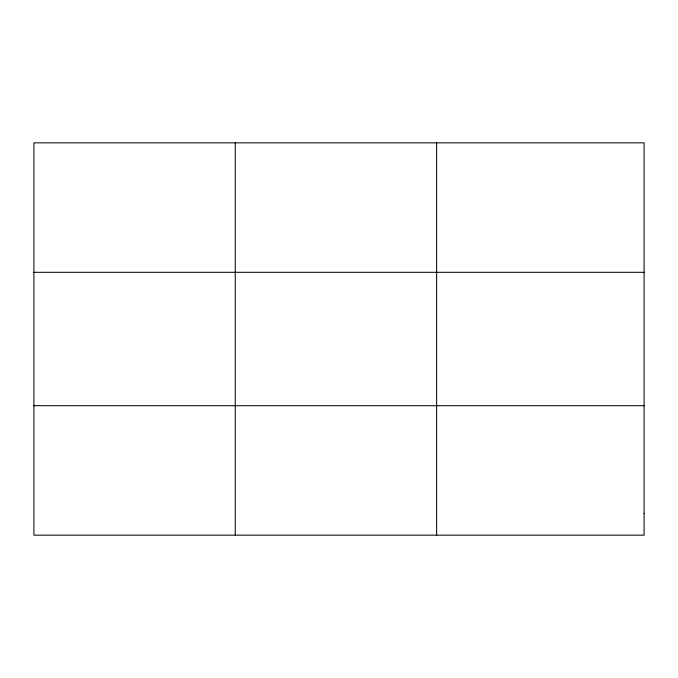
<?xml version="1.0" encoding="UTF-8"?>
<svg xmlns="http://www.w3.org/2000/svg" width="678" height="678" viewBox="0 0 678 678"><rect width="100%" height="100%" fill="white"/><g stroke="black" fill="none" stroke-linecap="round" stroke-linejoin="round"><path stroke-width="1.02" d="M235.266 142.838L235.266 535.162M436.632 142.838L436.632 535.162M33.9 272.302L644.1 272.302M33.9 405.698L644.1 405.698M644.1 513.585L644.1 535.162L33.9 535.162L33.9 142.838L644.1 142.838L644.1 513.585"/></g></svg>
